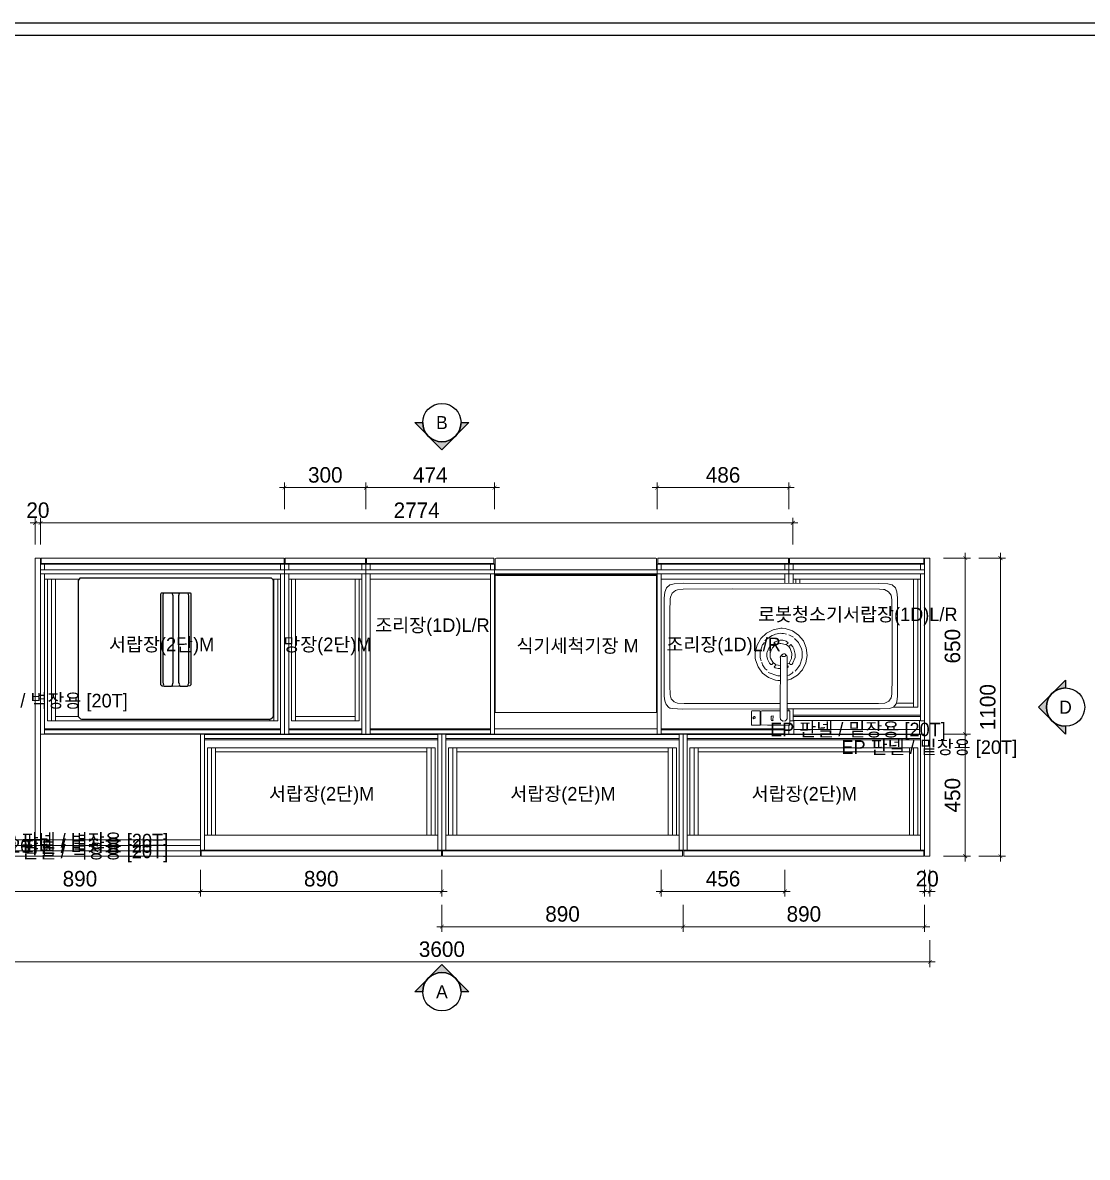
# Model space of a CAD drawing. Header units: millimetres. Extents: x 0 to 28440, y -12508 to -2066.
# Drawn here: x 1982 to 5909, y -8160 to -3973 of the extents above; entities that cross this region are included whole.
import ezdxf

# ---------------------------------------------------------------- set-up
doc = ezdxf.new("R2010")
doc.units = ezdxf.units.MM
for name, color, linetype in [('CAD_  Default', 7, 'Continuous'), ('SH-尺寸标注', 32, 'Continuous'), ('SH-符号标注', 1, 'Continuous'), ('图框', 4, 'Continuous')]:
    doc.layers.add(name, color=color, linetype=linetype)
for name, color, linetype, lineweight in [('DS-定制五金', 2, 'Continuous', 13), ('DS-定制台面', 4, 'Continuous', 13), ('DS-定制柜体', 4, 'Continuous', 13), ('SH-文字标注', 2, 'Continuous', 13)]:
    doc.layers.add(name, color=color, linetype=linetype, lineweight=lineweight)
doc.styles.get("Standard").update_dxf_attribs({"font": 'GothicA1-Regular.ttf'})
doc.styles.add('T_7_Arial', font='', dxfattribs={"height": 62.5})
doc.styles.get('T_7_Arial').set_extended_font_data('Gothic A1')
doc.dimstyles.new('D_8_1.4', dxfattribs={"dimtxt": 57.14286, "dimasz": 14.285715, "dimexe": 19.04762, "dimexo": 0, "dimgap": 0, "dimtad": 1, "dimdec": 0, "dimzin": 1, "dimdsep": 46, "dimtxsty": 'Standard', "dimblk": 'ARCHTICK', "dimcen": 0.09, "dimdle": 19.04762, "dimclrd": 32, "dimclre": 32, "dimclrt": 2, "dimadec": 0, "dimazin": 0, "dimtfac": 1, "dimtdec": 4, "dimtix": 1, "dimtmove": 2, "dimatfit": 3, "dimfxl": 80.000002, "dimfxlon": 1, "dimtolj": 1, "dimtzin": 0, "dimlwd": 9, "dimlwe": 9, "dimarcsym": 0})

# ---------------------------------------------------------------- blocks, each defined once
blk = doc.blocks.new('_Frame5385020')
at = {"layer": 'CAD_  Default', "color": 255, "linetype": 'Continuous', "flags": 128}
for points in [[(35.413, 0.17), (35.413, -22.83), (0.802, -22.83), (0.802, 0.17), (35.413, 0.17)], [(0.927, -22.705), (0.927, 0.045), (31.913, 0.045), (31.913, -22.705), (0.927, -22.705)]]:
    blk.add_lwpolyline(points, dxfattribs=at)
blk = doc.blocks.new('LEGEND_ebdaa17611b9120a1815045c93434dfa_5a9c735eab814eb8a2811d220e2b5bdf')
at = {"layer": 'DS-定制五金', "color": 134, "linetype": 'Continuous'}
for p, q in [((616, 585), (21, 585)), ((21, 585), (21, 84)), ((618, 583), (616, 585)), ((618, 87), (618, 583)), ((21, 84), (24, 83)), ((21, 84), (21, 79)), ((613, 83), (616, 84)), ((616, 84), (618, 87)), ((616, 79), (616, 84)), ((21, 79), (21, 76.6)), ((616, 79), (21, 79)), ((21, 61.7), (21, 21)), ((24, 83), (613, 83)), ((618, 77), (616, 79)), ((618, 76.6), (618, 77)), ((618, 23), (618, 61.7)), ((21, 21), (24, 19)), ((24, 19), (613, 19)), ((613, 19), (614.9, 20.2)), ((614.9, 20.2), (617, 22)), ((617, 22), (618, 23))]:
    blk.add_line(p, q, dxfattribs=at)
blk = doc.blocks.new('LEGEND_6c9822af5a3d793b28d5bdfb4eae12db_8c1c58c1b138482eba8a2887f01b2dcc')
at = {"layer": 'DS-定制五金', "color": 134, "linetype": 'Continuous'}
for p, q in [((24.4, 459.7), (23.2, 454.1)), ((25.9, 463.5), (24.4, 459.7)), ((36, 475.2), (25.9, 463.5)), ((50.6, 480.4), (36, 475.2)), ((84.3, 481.5), (50.6, 480.4)), ((67.4, 460.2), (53.2, 453.4)), ((91, 461.3), (67.4, 460.2)), ((427.1, 481.8), (84.3, 481.5)), ((427.1, 461.5), (91, 461.3)), ((806.9, 461.9), (453.3, 461.6)), ((813.6, 482.1), (454.4, 481.8)), ((831.6, 460.2), (806.9, 461.9)), ((848.4, 480.4), (813.6, 482.1)), ((843.6, 455.8), (831.6, 460.2)), ((857.5, 479.1), (848.4, 480.4)), ((859.4, 478.3), (857.5, 479.1)), ((863, 476.5), (859.4, 478.3)), ((873.4, 465.4), (863, 476.5)), ((878.3, 451.7), (873.4, 465.4)), ((23.2, 454.1), (21.4, 436)), ((21.4, 436), (21.4, 73)), ((42.1, 427), (40.5, 367.5)), ((44.1, 440.5), (42.1, 427)), ((53.2, 453.4), (44.1, 440.5)), ((854.3, 444.4), (843.6, 455.8)), ((858, 429.3), (854.3, 444.4)), ((859.1, 395.6), (858, 429.3)), ((879.9, 434.9), (878.3, 451.7)), ((879.9, 74.2), (879.9, 434.9)), ((461.9, 377.6), (452.2, 377.4)), ((470.1, 376.1), (461.9, 377.6)), ((496, 366.3), (470.1, 376.1)), ((859.7, 124.7), (859.1, 395.6)), ((40.5, 367.5), (41, 160.7)), ((370.8, 337.2), (358.4, 312.3)), ((389.7, 357.6), (370.8, 337.2)), ((413.7, 371.7), (389.7, 357.6)), ((404.6, 345), (409, 349.5)), ((409, 349.5), (420.4, 356.9)), ((427.1, 375.3), (413.7, 371.7)), ((420.4, 356.9), (427.1, 358.1)), ((452.2, 359.6), (461.9, 359.6)), ((461.9, 359.6), (496.7, 347.2)), ((517.9, 349.5), (496, 366.3)), ((534.2, 327.1), (517.9, 349.5)), ((358.4, 312.3), (353.5, 284.9)), ((411.1, 296.6), (409.5, 277.5)), ((420.3, 313.5), (411.1, 296.6)), ((427.1, 317.3), (420.3, 313.5)), ((423.7, 328.1), (427.1, 330.2)), ((423.7, 324.8), (423.7, 328.1)), ((427.1, 322.4), (423.7, 324.8)), ((452.2, 333), (460.5, 333)), ((468.6, 319.1), (452.2, 321.7)), ((460.5, 333), (472, 330.4)), ((473, 323.9), (468.6, 319.1)), ((472, 330.4), (475.3, 327)), ((475.3, 327), (473, 323.9)), ((543.4, 301.1), (534.2, 327.1)), ((545, 294.4), (543.4, 301.1)), ((545, 274.5), (545, 294.4)), ((353.5, 284.9), (356.7, 257.3)), ((356.7, 257.3), (367.5, 231.6)), ((409.5, 277.5), (415.8, 259.3)), ((415.8, 259.3), (421.4, 251.7)), ((421.4, 251.7), (430.4, 245)), ((538.1, 247), (545, 274.5)), ((367.5, 231.6), (385.1, 210.1)), ((385.1, 210.1), (408.1, 194.5)), ((503.5, 203), (523.9, 222.5)), ((523.9, 222.5), (538.1, 247)), ((408.1, 194.5), (434.6, 186)), ((434.6, 186), (446.2, 184.7)), ((446.2, 184.7), (450.6, 184.3)), ((450.6, 184.3), (478.4, 189.9)), ((478.4, 189.9), (503.5, 203)), ((41, 160.7), (42.1, 79.8)), ((858, 76.4), (859.7, 124.7)), ((21.4, 73), (23, 50.6)), ((23, 50.6), (28.7, 35.4)), ((42.1, 79.8), (44.5, 63.4)), ((44.5, 63.4), (54.2, 50)), ((54.2, 50), (69, 42.6)), ((69, 42.6), (72, 42.1)), ((72, 42.1), (87.6, 41.1)), ((810.2, 41), (831.5, 42.9)), ((831.5, 42.9), (838.2, 45.2)), ((838.2, 45.2), (851, 55.5)), ((851, 55.5), (857.5, 70.6)), ((857.5, 70.6), (858, 76.4)), ((872, 36.4), (878.2, 51.7)), ((878.2, 51.7), (879.9, 74.2)), ((28.7, 35.4), (40.8, 24.6)), ((40.8, 24.6), (56.2, 20.8)), ((56.2, 20.8), (89.9, 19.7)), ((87.6, 41.1), (627.1, 39.3)), ((89.9, 19.7), (808, 19.1)), ((627.1, 39.3), (810.2, 41)), ((808, 19.1), (842.8, 20.8)), ((842.8, 20.8), (859.3, 25.1)), ((859.3, 25.1), (872, 36.4))]:
    blk.add_line(p, q, dxfattribs=at)
at = {"layer": 'DS-定制五金', "color": 134, "linetype": 'Continuous', "flags": 128}
for points in [[(401.2, 223.6), (398.9, 223.6), (385.4, 237.1), (374.6, 260.8), (373.8, 264), (372, 271.9), (372, 293.3), (381.2, 320.2), (382.1, 321.4), (384.3, 325.9), (391.3, 334.8), (397.8, 342.7)], [(415.8, 318), (410.2, 318), (406.8, 313.5), (405.9, 312.3), (398.2, 291.8), (397.3, 279.8), (402.3, 260), (406.5, 252.7), (413.5, 245), (417, 248.7), (416.9, 249.5), (421.4, 251.7)], [(454, 240.5), (467.5, 245), (476.5, 250.6), (476.7, 251.6), (481, 256.2), (487.9, 268.5), (489.2, 273), (490, 274.2), (490, 292.2), (488.5, 295.4), (480.2, 310), (476.5, 313.5), (474.3, 314.9), (468.6, 319.1)], [(476.5, 250.6), (485.5, 245), (493.6, 255), (501.2, 272.7), (501.6, 275.2), (502.3, 276.4), (502.3, 288.8), (499.7, 297.7), (499.3, 299), (492.2, 313.5), (487.7, 318), (483.2, 318), (479.8, 314.6), (476.5, 313.5)], [(510.2, 237.1), (516.9, 243.9), (517.6, 245.1), (521.6, 257.2), (526.3, 270.4), (526.4, 271.9), (527, 273.1), (527, 292.2), (522.5, 304.5)], [(421.4, 209), (403.4, 218)], [(430.4, 245), (430.2, 244), (428, 241.9), (426, 241.3), (423.7, 238.2), (430.5, 232.8), (443.8, 228.8), (452.9, 228.1), (458.4, 229.7), (461.7, 230.7), (472, 234.9), (473.1, 236), (476.5, 239.4), (475.3, 240.5), (472.1, 240.9), (467.5, 245)], [(430.4, 245), (433.9, 244.1), (450.9, 240.3), (454, 240.5)], [(475.5, 208.7), (482, 211.5), (492.2, 216.9), (497.9, 222.2), (500, 222.8), (509.1, 230.4)]]:
    blk.add_lwpolyline(points, dxfattribs=at)
at = {"layer": 'DS-定制五金', "color": 134, "linetype": 'Continuous'}
for centre, major_axis, start_param, end_param in [((476.3, 302.2), (0, 44.7), 4.890532, 5.692395), ((424.2, 322), (0, 9.34), 2.009038, 2.703351), ((449.9, 266.3), (0, 63), 2.807286, 3.558577)]:
    blk.add_ellipse(centre, major_axis=major_axis, ratio=1, start_param=start_param, end_param=end_param, dxfattribs=at)
blk = doc.blocks.new('LEGEND_c778b9c9adc7fc9e9a72b9987eb6e6e1_184115ba269349d1a221770d764c56d3')
at = {"color": 134, "linetype": 'Continuous', "flags": 128}
for points in [[(821.1, 32.5), (821.1, 527.1), (819.5, 531.1), (812.7, 537.6), (27.3, 537.6), (21, 529.2), (21, 30.4), (22.4, 27.4), (29.5, 20.4), (34.7, 19.4), (805.4, 18.9)], [(483, 145.9), (483, 480.9), (480.9, 483), (360.1, 483), (358.8, 480), (358.1, 478.8), (358.1, 147), (363.9, 141.2), (370.6, 141.8), (372.8, 140.7), (403.2, 140.7), (405.3, 141.8), (409.5, 154.3)], [(368.6, 152.2), (368.6, 473.6), (370.6, 483)], [(409.5, 154.3), (409.5, 472.5), (406.4, 483)], [(435.7, 141.8), (436.8, 144.9), (435.2, 147.2), (432.6, 153.3), (432.6, 473.6), (435.7, 483)], [(473.6, 153.3), (473.6, 472.5), (471.4, 483)], [(405.3, 141.8), (408.4, 140.7), (434.7, 141.5), (435.7, 141.8), (437.9, 140.7), (468.3, 140.7), (470.4, 141.8), (479.1, 142.2), (483, 145.9)]]:
    blk.add_lwpolyline(points, dxfattribs=at)
at = {"color": 134, "linetype": 'Continuous'}
for centre, radius, start, end in [((359.2, 144.9), 11.9, 344.4633, 38.1566), ((494.4, 141.4), 24, 150.2996, 179.1902), ((803.9, 36.5), 17.7, 274.7634, 347.0654)]:
    blk.add_arc(centre, radius, start, end, dxfattribs=at)
blk = doc.blocks.new('LEGEND_7af474ef52f63f3fc79493536d4ea7c0_ba8f9c61b30a4b8e84afed2d0cb6fc5e')
at = {"layer": 'DS-定制五金', "color": 134, "linetype": 'Continuous', "flags": 128}
for points in [[(31, 230), (29.1, 229.7), (28, 229), (21, 229), (21, 282), (103, 283), (127, 281), (129, 281), (130, 282), (161, 282), (162, 281), (162, 232), (160, 230), (159, 229), (131, 229), (129, 231), (129.2, 231.9), (130, 233), (130, 280), (129, 281)], [(56, 35), (57, 229), (56.5, 253), (55, 261), (47.4, 267.4), (37.6, 266.4), (31.5, 259), (31, 230), (31.5, 29)], [(57, 229), (102, 229.5), (124, 229), (127, 231), (127, 281)], [(84, 265), (83, 266)], [(90, 250), (90, 263), (88, 265), (84, 265), (83, 248), (89, 248.7), (90, 250)], [(152, 250), (156.5, 255), (152.7, 259.1), (147.9, 256.2), (148, 253), (151, 250), (152, 250)], [(127, 231), (129, 231)], [(39, 29), (48, 29), (52, 24), (56.3, 31.8), (56, 35)], [(45, 19), (46.9, 20.2), (52, 24)]]:
    blk.add_lwpolyline(points, dxfattribs=at)
at = {"layer": 'DS-定制五金', "color": 134, "linetype": 'Continuous'}
for centre, radius, start, end in [((37.7, 29.6), 6.23, 185.6452, 244.3506), ((45.1, 20), 10.8, 124.1737, 158.5067), ((42.9, 27.4), 8.63, 203.0407, 283.8292)]:
    blk.add_arc(centre, radius, start, end, dxfattribs=at)
blk = doc.blocks.new('_ArchTick')
at = {"color": 0, "linetype": 'ByBlock', "const_width": 0.15}
blk.add_lwpolyline([(-0.5, -0.5), (0.5, 0.5)], dxfattribs=at)
blk = doc.blocks.new('*D231')
at = {"layer": 'Defpoints', "color": 0}
for p in [(5508.3, -5949), (5588.3, -5949), (5508.3, -7049)]:
    blk.add_point(p, dxfattribs=at)
at = {"layer": 'SH-尺寸标注', "color": 32, "linetype": 'Continuous', "lineweight": 9}
for p, q in [((5588.3, -7068), (5588.3, -5929.9)), ((5508.3, -5949), (5607.4, -5949)), ((5508.3, -7049), (5607.4, -7049))]:
    blk.add_line(p, q, dxfattribs=at)
at = {"layer": 'SH-尺寸标注', "color": 32, "lineweight": 9, "xscale": 14.28571493455343, "yscale": 14.28571493455343, "zscale": 14.28571493455343}
for p, rotation in [((5588.3, -5949), 90), ((5588.3, -7049), 270)]:
    blk.add_blockref('_ArchTick', p, dxfattribs=dict(at, rotation=rotation))
at = {"layer": 'SH-尺寸标注', "color": 2, "insert": (5541.7, -6499), "char_height": 57.14, "attachment_point": 5, "rotation": 90}
blk.add_mtext('\\A1;1100', dxfattribs=at)
blk = doc.blocks.new('*D230')
at = {"layer": 'Defpoints', "color": 0}
for p in [(1728.3, -7359), (5328.3, -7359), (1728.3, -7439)]:
    blk.add_point(p, dxfattribs=at)
at = {"layer": 'SH-尺寸标注', "color": 32, "linetype": 'Continuous', "lineweight": 9}
for p, q in [((1728.3, -7359), (1728.3, -7458)), ((5328.3, -7359), (5328.3, -7458)), ((5347.4, -7439), (1709.3, -7439))]:
    blk.add_line(p, q, dxfattribs=at)
at = {"layer": 'SH-尺寸标注', "color": 32, "lineweight": 9, "xscale": 14.28571493455343, "yscale": 14.28571493455343, "zscale": 14.28571493455343, "rotation": 180}
blk.add_blockref('_ArchTick', (1728.3, -7439), dxfattribs=at)
at = {"layer": 'SH-尺寸标注', "color": 32, "lineweight": 9, "xscale": 14.28571493455343, "yscale": 14.28571493455343, "zscale": 14.28571493455343}
blk.add_blockref('_ArchTick', (5328.3, -7439), dxfattribs=at)
at = {"layer": 'SH-尺寸标注', "color": 2, "insert": (3528.3, -7392.4), "char_height": 57.14, "attachment_point": 5}
blk.add_mtext('\\A1;3600', dxfattribs=at)
blk = doc.blocks.new('*D229')
at = {"layer": 'Defpoints', "color": 0}
for p in [(3528.3, -7229), (4418.3, -7229), (4418.3, -7309)]:
    blk.add_point(p, dxfattribs=at)
at = {"layer": 'SH-尺寸标注', "color": 32, "linetype": 'Continuous', "lineweight": 9}
for p, q in [((3528.3, -7229), (3528.3, -7328)), ((4418.3, -7229), (4418.3, -7328)), ((3509.3, -7309), (4437.4, -7309))]:
    blk.add_line(p, q, dxfattribs=at)
at = {"layer": 'SH-尺寸标注', "color": 32, "lineweight": 9, "xscale": 14.28571493455343, "yscale": 14.28571493455343, "zscale": 14.28571493455343, "rotation": 180}
blk.add_blockref('_ArchTick', (3528.3, -7309), dxfattribs=at)
at = {"layer": 'SH-尺寸标注', "color": 32, "lineweight": 9, "xscale": 14.28571493455343, "yscale": 14.28571493455343, "zscale": 14.28571493455343}
blk.add_blockref('_ArchTick', (4418.3, -7309), dxfattribs=at)
at = {"layer": 'SH-尺寸标注', "color": 2, "insert": (3973.3, -7262.4), "char_height": 57.14, "attachment_point": 5}
blk.add_mtext('\\A1;890', dxfattribs=at)
blk = doc.blocks.new('*D227')
at = {"layer": 'Defpoints', "color": 0}
for p in [(3248.3, -5689), (3248.3, -5769), (3722.3, -5769)]:
    blk.add_point(p, dxfattribs=at)
at = {"layer": 'SH-尺寸标注', "color": 32, "linetype": 'Continuous', "lineweight": 9}
for p, q in [((3741.4, -5689), (3229.3, -5689)), ((3248.3, -5769), (3248.3, -5669.9)), ((3722.3, -5769), (3722.3, -5669.9))]:
    blk.add_line(p, q, dxfattribs=at)
at = {"layer": 'SH-尺寸标注', "color": 32, "lineweight": 9, "xscale": 14.28571493455343, "yscale": 14.28571493455343, "zscale": 14.28571493455343, "rotation": 180}
blk.add_blockref('_ArchTick', (3248.3, -5689), dxfattribs=at)
at = {"layer": 'SH-尺寸标注', "color": 32, "lineweight": 9, "xscale": 14.28571493455343, "yscale": 14.28571493455343, "zscale": 14.28571493455343}
blk.add_blockref('_ArchTick', (3722.3, -5689), dxfattribs=at)
at = {"layer": 'SH-尺寸标注', "color": 2, "insert": (3485.3, -5642.4), "char_height": 57.14, "attachment_point": 5}
blk.add_mtext('\\A1;474', dxfattribs=at)
blk = doc.blocks.new('*D226')
at = {"layer": 'Defpoints', "color": 0}
for p in [(2948.3, -5689), (2948.3, -5769), (3248.3, -5769)]:
    blk.add_point(p, dxfattribs=at)
at = {"layer": 'SH-尺寸标注', "color": 32, "linetype": 'Continuous', "lineweight": 9}
for p, q in [((3267.4, -5689), (2929.3, -5689)), ((2948.3, -5769), (2948.3, -5669.9)), ((3248.3, -5769), (3248.3, -5669.9))]:
    blk.add_line(p, q, dxfattribs=at)
at = {"layer": 'SH-尺寸标注', "color": 32, "lineweight": 9, "xscale": 14.28571493455343, "yscale": 14.28571493455343, "zscale": 14.28571493455343, "rotation": 180}
blk.add_blockref('_ArchTick', (2948.3, -5689), dxfattribs=at)
at = {"layer": 'SH-尺寸标注', "color": 32, "lineweight": 9, "xscale": 14.28571493455343, "yscale": 14.28571493455343, "zscale": 14.28571493455343}
blk.add_blockref('_ArchTick', (3248.3, -5689), dxfattribs=at)
at = {"layer": 'SH-尺寸标注', "color": 2, "insert": (3098.3, -5642.4), "char_height": 57.14, "attachment_point": 5}
blk.add_mtext('\\A1;300', dxfattribs=at)
blk = doc.blocks.new('*D224')
at = {"layer": 'Defpoints', "color": 0}
for p in [(4418.3, -7229), (5308.3, -7229), (5308.3, -7309)]:
    blk.add_point(p, dxfattribs=at)
at = {"layer": 'SH-尺寸标注', "color": 32, "linetype": 'Continuous', "lineweight": 9}
for p, q in [((4418.3, -7229), (4418.3, -7328)), ((5308.3, -7229), (5308.3, -7328)), ((4399.3, -7309), (5327.4, -7309))]:
    blk.add_line(p, q, dxfattribs=at)
at = {"layer": 'SH-尺寸标注', "color": 32, "lineweight": 9, "xscale": 14.28571493455343, "yscale": 14.28571493455343, "zscale": 14.28571493455343, "rotation": 180}
blk.add_blockref('_ArchTick', (4418.3, -7309), dxfattribs=at)
at = {"layer": 'SH-尺寸标注', "color": 32, "lineweight": 9, "xscale": 14.28571493455343, "yscale": 14.28571493455343, "zscale": 14.28571493455343}
blk.add_blockref('_ArchTick', (5308.3, -7309), dxfattribs=at)
at = {"layer": 'SH-尺寸标注', "color": 2, "insert": (4863.3, -7262.4), "char_height": 57.14, "attachment_point": 5}
blk.add_mtext('\\A1;890', dxfattribs=at)
blk = doc.blocks.new('*D223')
at = {"layer": 'Defpoints', "color": 0}
for p in [(5378.3, -6599), (5458.3, -6599), (5378.3, -7049)]:
    blk.add_point(p, dxfattribs=at)
at = {"layer": 'SH-尺寸标注', "color": 32, "linetype": 'Continuous', "lineweight": 9}
for p, q in [((5378.3, -6599), (5477.4, -6599)), ((5458.3, -7068), (5458.3, -6579.9)), ((5378.3, -7049), (5477.4, -7049))]:
    blk.add_line(p, q, dxfattribs=at)
at = {"layer": 'SH-尺寸标注', "color": 32, "lineweight": 9, "xscale": 14.28571493455343, "yscale": 14.28571493455343, "zscale": 14.28571493455343}
for p, rotation in [((5458.3, -6599), 90), ((5458.3, -7049), 270)]:
    blk.add_blockref('_ArchTick', p, dxfattribs=dict(at, rotation=rotation))
at = {"layer": 'SH-尺寸标注', "color": 2, "insert": (5411.7, -6824), "char_height": 57.14, "attachment_point": 5, "rotation": 90}
blk.add_mtext('\\A1;450', dxfattribs=at)
blk = doc.blocks.new('*D222')
at = {"layer": 'Defpoints', "color": 0}
for p in [(5378.3, -5949), (5458.3, -5949), (5378.3, -6599)]:
    blk.add_point(p, dxfattribs=at)
at = {"layer": 'SH-尺寸标注', "color": 32, "linetype": 'Continuous', "lineweight": 9}
for p, q in [((5458.3, -6618), (5458.3, -5929.9)), ((5378.3, -5949), (5477.4, -5949)), ((5378.3, -6599), (5477.4, -6599))]:
    blk.add_line(p, q, dxfattribs=at)
at = {"layer": 'SH-尺寸标注', "color": 32, "lineweight": 9, "xscale": 14.28571493455343, "yscale": 14.28571493455343, "zscale": 14.28571493455343}
for p, rotation in [((5458.3, -5949), 90), ((5458.3, -6599), 270)]:
    blk.add_blockref('_ArchTick', p, dxfattribs=dict(at, rotation=rotation))
at = {"layer": 'SH-尺寸标注', "color": 2, "insert": (5411.7, -6274), "char_height": 57.14, "attachment_point": 5, "rotation": 90}
blk.add_mtext('\\A1;650', dxfattribs=at)
blk = doc.blocks.new('*D221')
at = {"layer": 'Defpoints', "color": 0}
for p in [(4322.3, -5689), (4322.3, -5769), (4808.3, -5769)]:
    blk.add_point(p, dxfattribs=at)
at = {"layer": 'SH-尺寸标注', "color": 32, "linetype": 'Continuous', "lineweight": 9}
for p, q in [((4827.4, -5689), (4303.3, -5689)), ((4322.3, -5769), (4322.3, -5669.9)), ((4808.3, -5769), (4808.3, -5669.9))]:
    blk.add_line(p, q, dxfattribs=at)
at = {"layer": 'SH-尺寸标注', "color": 32, "lineweight": 9, "xscale": 14.28571493455343, "yscale": 14.28571493455343, "zscale": 14.28571493455343, "rotation": 180}
blk.add_blockref('_ArchTick', (4322.3, -5689), dxfattribs=at)
at = {"layer": 'SH-尺寸标注', "color": 32, "lineweight": 9, "xscale": 14.28571493455343, "yscale": 14.28571493455343, "zscale": 14.28571493455343}
blk.add_blockref('_ArchTick', (4808.3, -5689), dxfattribs=at)
at = {"layer": 'SH-尺寸标注', "color": 2, "insert": (4565.3, -5642.4), "char_height": 57.14, "attachment_point": 5}
blk.add_mtext('\\A1;486', dxfattribs=at)
blk = doc.blocks.new('*D220')
at = {"layer": 'Defpoints', "color": 0}
for p in [(4337.3, -7099), (4793.3, -7099), (4337.3, -7179)]:
    blk.add_point(p, dxfattribs=at)
at = {"layer": 'SH-尺寸标注', "color": 32, "linetype": 'Continuous', "lineweight": 9}
for p, q in [((4337.3, -7099), (4337.3, -7198)), ((4793.3, -7099), (4793.3, -7198)), ((4812.4, -7179), (4318.3, -7179))]:
    blk.add_line(p, q, dxfattribs=at)
at = {"layer": 'SH-尺寸标注', "color": 32, "lineweight": 9, "xscale": 14.28571493455343, "yscale": 14.28571493455343, "zscale": 14.28571493455343, "rotation": 180}
blk.add_blockref('_ArchTick', (4337.3, -7179), dxfattribs=at)
at = {"layer": 'SH-尺寸标注', "color": 32, "lineweight": 9, "xscale": 14.28571493455343, "yscale": 14.28571493455343, "zscale": 14.28571493455343}
blk.add_blockref('_ArchTick', (4793.3, -7179), dxfattribs=at)
at = {"layer": 'SH-尺寸标注', "color": 2, "insert": (4565.3, -7132.4), "char_height": 57.14, "attachment_point": 5}
blk.add_mtext('\\A1;456', dxfattribs=at)
blk = doc.blocks.new('*D219')
at = {"layer": 'Defpoints', "color": 0}
for p in [(5308.3, -7099), (5328.3, -7099), (5328.3, -7179)]:
    blk.add_point(p, dxfattribs=at)
at = {"layer": 'SH-尺寸标注', "color": 32, "linetype": 'Continuous', "lineweight": 9}
for p, q in [((5308.3, -7099), (5308.3, -7198)), ((5328.3, -7099), (5328.3, -7198)), ((5289.3, -7179), (5347.4, -7179))]:
    blk.add_line(p, q, dxfattribs=at)
at = {"layer": 'SH-尺寸标注', "color": 32, "lineweight": 9, "xscale": 14.28571493455343, "yscale": 14.28571493455343, "zscale": 14.28571493455343, "rotation": 180}
blk.add_blockref('_ArchTick', (5308.3, -7179), dxfattribs=at)
at = {"layer": 'SH-尺寸标注', "color": 32, "lineweight": 9, "xscale": 14.28571493455343, "yscale": 14.28571493455343, "zscale": 14.28571493455343}
blk.add_blockref('_ArchTick', (5328.3, -7179), dxfattribs=at)
at = {"layer": 'SH-尺寸标注', "color": 2, "insert": (5318.3, -7132.4), "char_height": 57.14, "attachment_point": 5}
blk.add_mtext('\\A1;20', dxfattribs=at)
blk = doc.blocks.new('*D218')
at = {"layer": 'Defpoints', "color": 0}
for p in [(1748.3, -7099), (2638.3, -7099), (2638.3, -7179)]:
    blk.add_point(p, dxfattribs=at)
at = {"layer": 'SH-尺寸标注', "color": 32, "linetype": 'Continuous', "lineweight": 9}
for p, q in [((1748.3, -7099), (1748.3, -7198)), ((2638.3, -7099), (2638.3, -7198)), ((1729.3, -7179), (2657.4, -7179))]:
    blk.add_line(p, q, dxfattribs=at)
at = {"layer": 'SH-尺寸标注', "color": 32, "lineweight": 9, "xscale": 14.28571493455343, "yscale": 14.28571493455343, "zscale": 14.28571493455343, "rotation": 180}
blk.add_blockref('_ArchTick', (1748.3, -7179), dxfattribs=at)
at = {"layer": 'SH-尺寸标注', "color": 32, "lineweight": 9, "xscale": 14.28571493455343, "yscale": 14.28571493455343, "zscale": 14.28571493455343}
blk.add_blockref('_ArchTick', (2638.3, -7179), dxfattribs=at)
at = {"layer": 'SH-尺寸标注', "color": 2, "insert": (2193.3, -7132.4), "char_height": 57.14, "attachment_point": 5}
blk.add_mtext('\\A1;890', dxfattribs=at)
blk = doc.blocks.new('*D214')
at = {"layer": 'Defpoints', "color": 0}
for p in [(2028.3, -5819), (2028.3, -5899), (2048.3, -5899)]:
    blk.add_point(p, dxfattribs=at)
at = {"layer": 'SH-尺寸标注', "color": 32, "linetype": 'Continuous', "lineweight": 9}
for p, q in [((2067.4, -5819), (2009.3, -5819)), ((2028.3, -5899), (2028.3, -5799.9)), ((2048.3, -5899), (2048.3, -5799.9))]:
    blk.add_line(p, q, dxfattribs=at)
at = {"layer": 'SH-尺寸标注', "color": 32, "lineweight": 9, "xscale": 14.28571493455343, "yscale": 14.28571493455343, "zscale": 14.28571493455343, "rotation": 180}
blk.add_blockref('_ArchTick', (2028.3, -5819), dxfattribs=at)
at = {"layer": 'SH-尺寸标注', "color": 32, "lineweight": 9, "xscale": 14.28571493455343, "yscale": 14.28571493455343, "zscale": 14.28571493455343}
blk.add_blockref('_ArchTick', (2048.3, -5819), dxfattribs=at)
at = {"layer": 'SH-尺寸标注', "color": 2, "insert": (2038.3, -5772.4), "char_height": 57.14, "attachment_point": 5}
blk.add_mtext('\\A1;20', dxfattribs=at)
blk = doc.blocks.new('*D212')
at = {"layer": 'Defpoints', "color": 0}
for p in [(2638.3, -7099), (3528.3, -7099), (3528.3, -7179)]:
    blk.add_point(p, dxfattribs=at)
at = {"layer": 'SH-尺寸标注', "color": 32, "linetype": 'Continuous', "lineweight": 9}
for p, q in [((2638.3, -7099), (2638.3, -7198)), ((3528.3, -7099), (3528.3, -7198)), ((2619.3, -7179), (3547.4, -7179))]:
    blk.add_line(p, q, dxfattribs=at)
at = {"layer": 'SH-尺寸标注', "color": 32, "lineweight": 9, "xscale": 14.28571493455343, "yscale": 14.28571493455343, "zscale": 14.28571493455343, "rotation": 180}
blk.add_blockref('_ArchTick', (2638.3, -7179), dxfattribs=at)
at = {"layer": 'SH-尺寸标注', "color": 32, "lineweight": 9, "xscale": 14.28571493455343, "yscale": 14.28571493455343, "zscale": 14.28571493455343}
blk.add_blockref('_ArchTick', (3528.3, -7179), dxfattribs=at)
at = {"layer": 'SH-尺寸标注', "color": 2, "insert": (3083.3, -7132.4), "char_height": 57.14, "attachment_point": 5}
blk.add_mtext('\\A1;890', dxfattribs=at)
blk = doc.blocks.new('*D211')
at = {"layer": 'Defpoints', "color": 0}
for p in [(2048.3, -5819), (2048.3, -5899), (4822.3, -5899)]:
    blk.add_point(p, dxfattribs=at)
at = {"layer": 'SH-尺寸标注', "color": 32, "linetype": 'Continuous', "lineweight": 9}
for p, q in [((4841.4, -5819), (2029.3, -5819)), ((2048.3, -5899), (2048.3, -5799.9)), ((4822.3, -5899), (4822.3, -5799.9))]:
    blk.add_line(p, q, dxfattribs=at)
at = {"layer": 'SH-尺寸标注', "color": 32, "lineweight": 9, "xscale": 14.28571493455343, "yscale": 14.28571493455343, "zscale": 14.28571493455343, "rotation": 180}
blk.add_blockref('_ArchTick', (2048.3, -5819), dxfattribs=at)
at = {"layer": 'SH-尺寸标注', "color": 32, "lineweight": 9, "xscale": 14.28571493455343, "yscale": 14.28571493455343, "zscale": 14.28571493455343}
blk.add_blockref('_ArchTick', (4822.3, -5819), dxfattribs=at)
at = {"layer": 'SH-尺寸标注', "color": 2, "insert": (3435.3, -5772.4), "char_height": 57.14, "attachment_point": 5}
blk.add_mtext('\\A1;2774', dxfattribs=at)

msp = doc.modelspace()

# ---------------------------------------------------------------- hatches: boundary and pattern name
at = {"layer": 'SH-符号标注'}
h = msp.add_hatch(color=2, dxfattribs=at)
edge = h.paths.add_edge_path(flags=0)
edge.add_line((3628.3, -5449), (3528.3, -5549))
edge.add_line((3528.3, -5549), (3428.3, -5449))
edge.add_line((3428.3, -5449), (3457.6, -5449))
edge.add_arc((3528.3, -5449), 70.7, 180, 360)
edge.add_line((3599, -5449), (3628.3, -5449))
h = msp.add_hatch(color=2, dxfattribs=at)
edge = h.paths.add_edge_path(flags=0)
edge.add_line((5828.3, -6599), (5728.3, -6499))
edge.add_line((5728.3, -6499), (5828.3, -6399))
edge.add_line((5828.3, -6399), (5828.3, -6428.3))
edge.add_arc((5828.3, -6499), 70.7, 90, 270)
edge.add_line((5828.3, -6569.7), (5828.3, -6599))
h = msp.add_hatch(color=2, dxfattribs=at)
edge = h.paths.add_edge_path(flags=0)
edge.add_line((3428.3, -7549), (3528.3, -7449))
edge.add_line((3528.3, -7449), (3628.3, -7549))
edge.add_line((3628.3, -7549), (3599, -7549))
edge.add_arc((3528.3, -7549), 70.7, 0, 180)
edge.add_line((3457.6, -7549), (3428.3, -7549))

# ---------------------------------------------------------------- linework, layer by layer
at = {"layer": 'DS-定制台面', "color": 255, "linetype": 'Continuous'}
for p, q in [((2048.3, -6014), (2048.3, -6014)), ((2063.3, -6014), (2063.3, -6014)), ((2933.3, -6014), (2933.3, -6014)), ((2948.3, -6014), (2948.3, -6014)), ((2963.3, -6014), (2963.3, -6014)), ((3233.3, -6014), (3233.3, -6014)), ((3248.3, -6014), (3248.3, -6014)), ((3263.3, -6014), (3263.3, -6014)), ((3707.3, -6014), (3707.3, -6014)), ((3726.1, -6014), (3722.3, -6014)), ((4322.3, -6014), (4320.3, -6014)), ((4337.3, -6014), (4337.3, -6014)), ((4793.3, -6014), (4793.3, -6014)), ((4808.3, -6014), (4808.3, -6014)), ((2048.3, -6034), (2048.3, -6034)), ((2063.3, -6034), (2063.3, -6034)), ((2933.3, -6034), (2933.3, -6034)), ((2948.3, -6034), (2948.3, -6034)), ((2963.3, -6034), (2963.3, -6034)), ((3233.3, -6034), (3233.3, -6034)), ((3248.3, -6034), (3248.3, -6034)), ((3263.3, -6034), (3263.3, -6034)), ((3707.3, -6034), (3707.3, -6034)), ((3722.3, -6034), (3724.3, -6034)), ((4320.3, -6034), (4322.3, -6034)), ((4337.3, -6034), (4337.3, -6034)), ((4793.3, -6034), (4793.3, -6034)), ((4808.3, -6034), (4808.3, -6034)), ((2048.3, -6579), (2048.3, -6579)), ((2048.3, -6599), (4822.3, -6599)), ((2948.3, -6579), (2948.3, -6579)), ((3248.3, -6579), (3248.3, -6579)), ((4322.3, -6579), (3722.3, -6579)), ((4808.3, -6579), (4808.3, -6579))]:
    msp.add_line(p, q, dxfattribs=at)
at = {"layer": 'DS-定制柜体', "color": 255, "linetype": 'Continuous'}
for p, q in [((2048.3, -5949), (2028.3, -5949)), ((2028.3, -5949), (2028.3, -7009)), ((2048.3, -7009), (2048.3, -5949)), ((2063.3, -5971), (2048.3, -5971)), ((2946.3, -5949), (2050.3, -5949)), ((2050.3, -5949), (2050.3, -5969)), ((2050.3, -5969), (2946.3, -5969)), ((2933.3, -5971), (2063.3, -5971)), ((2063.3, -5971), (2063.3, -5992)), ((2073.3, -5969), (2073.3, -5971)), ((2088.3, -5971), (2088.3, -5969)), ((2908.3, -5969), (2908.3, -5971)), ((2923.3, -5971), (2923.3, -5969)), ((2948.3, -5971), (2933.3, -5971)), ((2933.3, -5992), (2933.3, -5971)), ((2946.3, -5969), (2946.3, -5949)), ((2963.3, -5971), (2948.3, -5971)), ((2948.3, -5971), (2948.3, -6007)), ((3246.3, -5949), (2950.3, -5949)), ((2950.3, -5949), (2950.3, -5969)), ((2950.3, -5969), (3246.3, -5969)), ((3233.3, -5971), (2963.3, -5971)), ((2963.3, -5971), (2963.3, -5992)), ((2973.3, -5969), (2973.3, -5971)), ((2988.3, -5971), (2988.3, -5969)), ((3208.3, -5969), (3208.3, -5971)), ((3223.3, -5971), (3223.3, -5969)), ((3248.3, -5971), (3233.3, -5971)), ((3233.3, -5992), (3233.3, -5971)), ((3246.3, -5969), (3246.3, -5949)), ((3263.3, -5971), (3248.3, -5971)), ((3248.3, -6007), (3248.3, -5971)), ((3720.3, -5949), (3250.3, -5949)), ((3250.3, -5949), (3250.3, -5969)), ((3250.3, -5969), (3720.3, -5969)), ((3707.3, -5971), (3263.3, -5971)), ((3263.3, -5971), (3263.3, -5992)), ((3722.3, -5971), (3707.3, -5971)), ((3707.3, -5971), (3707.3, -5992)), ((3720.3, -5969), (3720.3, -5949)), ((3722.3, -6007), (3722.3, -5971)), ((4337.3, -5971), (4322.3, -5971)), ((4322.3, -5971), (4322.3, -6007)), ((4806.3, -5949), (4324.3, -5949)), ((4324.3, -5949), (4324.3, -5969)), ((4324.3, -5969), (4806.3, -5969)), ((4793.3, -5971), (4337.3, -5971)), ((4337.3, -5971), (4337.3, -5992)), ((4808.3, -5971), (4793.3, -5971)), ((4793.3, -5992), (4793.3, -5971)), ((4806.3, -5969), (4806.3, -5949)), ((4823.3, -5971), (4808.3, -5971)), ((4808.3, -5971), (4808.3, -6007)), ((5306.3, -5949), (4810.3, -5949)), ((4810.3, -5949), (4810.3, -5969)), ((4810.3, -5969), (5306.3, -5969)), ((5293.3, -5971), (4823.3, -5971)), ((4823.3, -5971), (4823.3, -5992)), ((4833.3, -5969), (4833.3, -5971)), ((4848.3, -5971), (4848.3, -5969)), ((5268.3, -5969), (5268.3, -5971)), ((5283.3, -5971), (5283.3, -5969)), ((5308.3, -5971), (5293.3, -5971)), ((5293.3, -5971), (5293.3, -5992)), ((5306.3, -5969), (5306.3, -5949)), ((5328.3, -5949), (5308.3, -5949)), ((5308.3, -5949), (5308.3, -7049)), ((5328.3, -7049), (5328.3, -5949)), ((2948.3, -5992), (2048.3, -5992)), ((2048.3, -5992), (2048.3, -6007)), ((2048.3, -6007), (2948.3, -6007)), ((2063.3, -6599), (2063.3, -6007)), ((2063.3, -6027), (2189.8, -6027)), ((2073.3, -6027), (2073.3, -6549)), ((2088.3, -6027), (2088.3, -6549)), ((2103.3, -6549), (2103.3, -6027)), ((2904.3, -6027), (2933.3, -6027)), ((2908.3, -6549), (2908.3, -6027)), ((2923.3, -6549), (2923.3, -6027)), ((2933.3, -6007), (2933.3, -6599)), ((3248.3, -5992), (2948.3, -5992)), ((2948.3, -5992), (2948.3, -6007)), ((2948.3, -6007), (2948.3, -6599)), ((2948.3, -6007), (3248.3, -6007)), ((2963.3, -6599), (2963.3, -6007)), ((2963.3, -6027), (3233.3, -6027)), ((2973.3, -6027), (2973.3, -6549)), ((2988.3, -6549), (2988.3, -6027)), ((3208.3, -6027), (3208.3, -6549)), ((3223.3, -6549), (3223.3, -6027)), ((3233.3, -6007), (3233.3, -6599)), ((3722.3, -5992), (3248.3, -5992)), ((3248.3, -6007), (3248.3, -5992)), ((3248.3, -6007), (3722.3, -6007)), ((3248.3, -6599), (3248.3, -6007)), ((3263.3, -6599), (3263.3, -6007)), ((3263.3, -6027), (3707.3, -6027)), ((3722.3, -6007), (3707.3, -6007)), ((3707.3, -6007), (3707.3, -6599)), ((4322.3, -5992), (3722.3, -5992)), ((3722.3, -6007), (3722.3, -5992)), ((3722.3, -6007), (4322.3, -6007)), ((3722.3, -6599), (3722.3, -6007)), ((4808.3, -5992), (4322.3, -5992)), ((4322.3, -5992), (4322.3, -6007)), ((4322.3, -6007), (4322.3, -6599)), ((4322.3, -6007), (4808.3, -6007)), ((4337.3, -6599), (4337.3, -6007)), ((4337.3, -6027), (4793.3, -6027)), ((4793.3, -6007), (4793.3, -6042.3)), ((4808.3, -5989), (4808.3, -5989)), ((5308.3, -5992), (4808.3, -5992)), ((4808.3, -5992), (4808.3, -6007)), ((4808.3, -6007), (4808.3, -6042.3)), ((4808.3, -6007), (5308.3, -6007)), ((4823.3, -5989), (4823.3, -5989)), ((4823.3, -6042.3), (4823.3, -6007)), ((4823.3, -6027), (5293.3, -6027)), ((4833.3, -6027), (4833.3, -6042.3)), ((4848.3, -6042.3), (4848.3, -6027)), ((5268.3, -6027), (5268.3, -6499)), ((5283.3, -6499), (5283.3, -6027)), ((5293.3, -5989), (5293.3, -5989)), ((5308.3, -6007), (5293.3, -6007)), ((5293.3, -6007), (5293.3, -6549)), ((5308.3, -6007), (5308.3, -5992)), ((5308.3, -6549), (5308.3, -6007)), ((5268.3, -6484), (5205.1, -6484)), ((4808.3, -6505.6), (4808.3, -6512.6)), ((4823.3, -6549), (4823.3, -6505.6)), ((5293.3, -6529), (4823.3, -6529)), ((4823.3, -6529), (4823.3, -6533)), ((4826.3, -6529), (4826.3, -6529)), ((5193.7, -6499), (5268.3, -6499)), ((5268.3, -6499), (5283.3, -6499)), ((5290.3, -6529), (5290.3, -6529)), ((2073.3, -6549), (2088.3, -6549)), ((2088.3, -6534), (2088.3, -6534)), ((2088.3, -6549), (2908.3, -6549)), ((2088.3, -6549), (2103.3, -6549)), ((2188.2, -6534), (2103.3, -6534)), ((2103.3, -6549), (2893.3, -6549)), ((2893.3, -6543.2), (2893.3, -6549)), ((2893.3, -6549), (2908.3, -6549)), ((2908.3, -6534), (2908.3, -6534)), ((2908.3, -6549), (2923.3, -6549)), ((2973.3, -6549), (2988.3, -6549)), ((3208.3, -6534), (2988.3, -6534)), ((2988.3, -6549), (3208.3, -6549)), ((3208.3, -6549), (3223.3, -6549)), ((4793.3, -6564.8), (4793.3, -6599)), ((4808.3, -6599), (4808.3, -6562.7)), ((4812, -6549), (4823.3, -6549)), ((4823.3, -6533), (5293.3, -6533)), ((4823.3, -6548), (5293.3, -6548)), ((4826.3, -6533), (4826.3, -6533)), ((4826.3, -6599), (4826.3, -6548)), ((5290.3, -6533), (5290.3, -6533)), ((5290.3, -6548), (5290.3, -6599)), ((5293.3, -6549), (5308.3, -6549)), ((2048.3, -6599), (2063.3, -6599)), ((2933.3, -6579), (2063.3, -6579)), ((2063.3, -6579), (2063.3, -6583)), ((2063.3, -6583), (2933.3, -6583)), ((2063.3, -6598), (2933.3, -6598)), ((2063.3, -6599), (2933.3, -6599)), ((2638.3, -6599), (2638.3, -7027)), ((2653.3, -6599), (2638.3, -6599)), ((3513.3, -6599), (2653.3, -6599)), ((2653.3, -7027), (2653.3, -6599)), ((3513.3, -6600), (2653.3, -6600)), ((2933.3, -6583), (2933.3, -6579)), ((2933.3, -6599), (2948.3, -6599)), ((2948.3, -6599), (2963.3, -6599)), ((3233.3, -6579), (2963.3, -6579)), ((2963.3, -6579), (2963.3, -6583)), ((2963.3, -6583), (3233.3, -6583)), ((2963.3, -6598), (3233.3, -6598)), ((3233.3, -6583), (3233.3, -6579)), ((3233.3, -6599), (3248.3, -6599)), ((3248.3, -6599), (3263.3, -6599)), ((3707.3, -6579), (3263.3, -6579)), ((3263.3, -6579), (3263.3, -6583)), ((3263.3, -6583), (3707.3, -6583)), ((3263.3, -6598), (3707.3, -6598)), ((3513.3, -6599), (3513.3, -7027)), ((3528.3, -6599), (3513.3, -6599)), ((3543.3, -6599), (3528.3, -6599)), ((3528.3, -7027), (3528.3, -6599)), ((4403.3, -6599), (3543.3, -6599)), ((3543.3, -7027), (3543.3, -6599)), ((4403.3, -6600), (3543.3, -6600)), ((3707.3, -6599), (3722.3, -6599)), ((4322.3, -6599), (4337.3, -6599)), ((4793.3, -6579), (4337.3, -6579)), ((4337.3, -6579), (4337.3, -6583)), ((4337.3, -6583), (4793.3, -6583)), ((4337.3, -6598), (4793.3, -6598)), ((4403.3, -6599), (4403.3, -7027)), ((4418.3, -6599), (4403.3, -6599)), ((4433.3, -6599), (4418.3, -6599)), ((4418.3, -7027), (4418.3, -6599)), ((5293.3, -6599), (4433.3, -6599)), ((4433.3, -7027), (4433.3, -6599)), ((5293.3, -6600), (4433.3, -6600)), ((4793.3, -6583), (4793.3, -6579)), ((4793.3, -6599), (4808.3, -6599)), ((4808.3, -6599), (4826.3, -6599)), ((5290.3, -6581), (4826.3, -6581)), ((4826.3, -6599), (5290.3, -6599)), ((5290.3, -6599), (5308.3, -6599)), ((5293.3, -6599), (5293.3, -7027)), ((5308.3, -6599), (5293.3, -6599)), ((3513.3, -6615), (2653.3, -6615)), ((2653.3, -6615), (2653.3, -6619)), ((2653.3, -6619), (3513.3, -6619)), ((2678.3, -6649), (2663.3, -6649)), ((2663.3, -6649), (2663.3, -6971)), ((2693.3, -6649), (2678.3, -6649)), ((2678.3, -6649), (2678.3, -6971)), ((2693.3, -6971), (2693.3, -6649)), ((3473.3, -6649), (2693.3, -6649)), ((2693.3, -6649), (2693.3, -6664)), ((3488.3, -6649), (3473.3, -6649)), ((3473.3, -6649), (3473.3, -6971)), ((3473.3, -6664), (3473.3, -6649)), ((3503.3, -6649), (3488.3, -6649)), ((3488.3, -6971), (3488.3, -6649)), ((3503.3, -6971), (3503.3, -6649)), ((4403.3, -6615), (3543.3, -6615)), ((3543.3, -6615), (3543.3, -6619)), ((3543.3, -6619), (4403.3, -6619)), ((3568.3, -6649), (3553.3, -6649)), ((3553.3, -6649), (3553.3, -6971)), ((3583.3, -6649), (3568.3, -6649)), ((3568.3, -6649), (3568.3, -6971)), ((3583.3, -6971), (3583.3, -6649)), ((4363.3, -6649), (3583.3, -6649)), ((3583.3, -6649), (3583.3, -6664)), ((4378.3, -6649), (4363.3, -6649)), ((4363.3, -6649), (4363.3, -6971)), ((4363.3, -6664), (4363.3, -6649)), ((4393.3, -6649), (4378.3, -6649)), ((4378.3, -6971), (4378.3, -6649)), ((4393.3, -6971), (4393.3, -6649)), ((5293.3, -6615), (4433.3, -6615)), ((4433.3, -6619), (5293.3, -6619)), ((4458.3, -6649), (4443.3, -6649)), ((4443.3, -6649), (4443.3, -6971)), ((4473.3, -6649), (4458.3, -6649)), ((4458.3, -6649), (4458.3, -6971)), ((4473.3, -6971), (4473.3, -6649)), ((5253.3, -6649), (4473.3, -6649)), ((4473.3, -6649), (4473.3, -6664)), ((5268.3, -6649), (5253.3, -6649)), ((5253.3, -6649), (5253.3, -6971)), ((5253.3, -6664), (5253.3, -6649)), ((5283.3, -6649), (5268.3, -6649)), ((5268.3, -6971), (5268.3, -6649)), ((5283.3, -6971), (5283.3, -6649)), ((5293.3, -6619), (5293.3, -6615)), ((2693.3, -6664), (3473.3, -6664)), ((3568.3, -6664), (3568.3, -6664)), ((3583.3, -6664), (4363.3, -6664)), ((4378.3, -6664), (4378.3, -6664)), ((4473.3, -6664), (5253.3, -6664)), ((5268.3, -6664), (5268.3, -6664)), ((2638.3, -6989), (1748.3, -6989)), ((2638.3, -7009), (2638.3, -6989)), ((2638.3, -6990.8), (2638.3, -6990.8)), ((2638.3, -6991), (2638.3, -6991)), ((3513.3, -6971), (2653.3, -6971)), ((2653.3, -6990.8), (2653.3, -6990.8)), ((2653.3, -6991), (2653.3, -6991)), ((3513.3, -6990.8), (3513.3, -6990.8)), ((3513.3, -6991), (3513.3, -6991)), ((3528.3, -6990.8), (3528.3, -6990.8)), ((3528.3, -6991), (3528.3, -6991)), ((4403.3, -6971), (3543.3, -6971)), ((3543.3, -6990.8), (3543.3, -6990.8)), ((3543.3, -6991), (3543.3, -6991)), ((4403.3, -6990.8), (4403.3, -6990.8)), ((4403.3, -6991), (4403.3, -6991)), ((4418.3, -6990.8), (4418.3, -6990.8)), ((4418.3, -6991), (4418.3, -6991)), ((5293.3, -6971), (4433.3, -6971)), ((4433.3, -6990.8), (4433.3, -6990.8)), ((4433.3, -6991), (4433.3, -6991)), ((5293.3, -6990.8), (5293.3, -6990.8)), ((5293.3, -6991), (5293.3, -6991)), ((5308.3, -6990.8), (5308.3, -6990.8)), ((5308.3, -6991), (5308.3, -6991)), ((2638.3, -7009), (1748.3, -7009)), ((2638.3, -7029), (1748.3, -7029)), ((2638.3, -7006), (2638.3, -7006)), ((2638.3, -7029), (2638.3, -7009)), ((2638.3, -7010.8), (2638.3, -7010.8)), ((2638.3, -7027), (2653.3, -7027)), ((2638.3, -7049), (2638.3, -7029)), ((3526.3, -7029), (2640.3, -7029)), ((2640.3, -7029), (2640.3, -7049)), ((2653.3, -7006), (2653.3, -7006)), ((2653.3, -7010.8), (2653.3, -7010.8)), ((2653.3, -7027), (3513.3, -7027)), ((2663.3, -7027), (2663.3, -7029)), ((2678.3, -7029), (2678.3, -7027)), ((3488.3, -7027), (3488.3, -7029)), ((3503.3, -7029), (3503.3, -7027)), ((3513.3, -7006), (3513.3, -7006)), ((3513.3, -7010.8), (3513.3, -7010.8)), ((3513.3, -7027), (3528.3, -7027)), ((3526.3, -7049), (3526.3, -7029)), ((3528.3, -7006), (3528.3, -7006)), ((3528.3, -7010.8), (3528.3, -7010.8)), ((3528.3, -7027), (3543.3, -7027)), ((4416.3, -7029), (3530.3, -7029)), ((3530.3, -7029), (3530.3, -7049)), ((3543.3, -7006), (3543.3, -7006)), ((3543.3, -7010.8), (3543.3, -7010.8)), ((3543.3, -7027), (4403.3, -7027)), ((3553.3, -7027), (3553.3, -7029)), ((3568.3, -7029), (3568.3, -7027)), ((4378.3, -7027), (4378.3, -7029)), ((4393.3, -7029), (4393.3, -7027)), ((4403.3, -7006), (4403.3, -7006)), ((4403.3, -7010.8), (4403.3, -7010.8)), ((4403.3, -7027), (4418.3, -7027)), ((4416.3, -7049), (4416.3, -7029)), ((4418.3, -7006), (4418.3, -7006)), ((4418.3, -7010.8), (4418.3, -7010.8)), ((4418.3, -7027), (4433.3, -7027)), ((5306.3, -7029), (4420.3, -7029)), ((4420.3, -7029), (4420.3, -7049)), ((4433.3, -7006), (4433.3, -7006)), ((4433.3, -7010.8), (4433.3, -7010.8)), ((4433.3, -7027), (5293.3, -7027)), ((4443.3, -7027), (4443.3, -7029)), ((4458.3, -7029), (4458.3, -7027)), ((5268.3, -7027), (5268.3, -7029)), ((5283.3, -7029), (5283.3, -7027)), ((5293.3, -7006), (5293.3, -7006)), ((5293.3, -7010.8), (5293.3, -7010.8)), ((5293.3, -7027), (5308.3, -7027)), ((5306.3, -7049), (5306.3, -7029)), ((5308.3, -7006), (5308.3, -7006)), ((5308.3, -7010.8), (5308.3, -7010.8)), ((1748.3, -7049), (2638.3, -7049)), ((2640.3, -7049), (3526.3, -7049)), ((3530.3, -7049), (4416.3, -7049)), ((4420.3, -7049), (5306.3, -7049)), ((5308.3, -7049), (5328.3, -7049))]:
    msp.add_line(p, q, dxfattribs=at)
at = {"layer": 'SH-符号标注', "color": 2, "linetype": 'Continuous'}
for p, q in [((3528.3, -5549), (3428.3, -5449)), ((3428.3, -5449), (3457.6, -5449)), ((3628.3, -5449), (3528.3, -5549)), ((3599, -5449), (3628.3, -5449)), ((5728.3, -6499), (5828.3, -6399)), ((5828.3, -6399), (5828.3, -6428.3)), ((5828.3, -6599), (5728.3, -6499)), ((5828.3, -6569.7), (5828.3, -6599)), ((3428.3, -7549), (3528.3, -7449)), ((3528.3, -7449), (3628.3, -7549)), ((3457.6, -7549), (3428.3, -7549)), ((3628.3, -7549), (3599, -7549))]:
    msp.add_line(p, q, dxfattribs=at)
for centre in [(3528.3, -5449), (5828.3, -6499), (3528.3, -7549)]:
    msp.add_circle(centre, 70.7, dxfattribs=at)
for centre, start, end in [((3528.3, -5449), 180, 0), ((5828.3, -6499), 90, 270), ((3528.3, -7549), 0, 180)]:
    msp.add_arc(centre, 70.7, start, end, dxfattribs=at)

# ---------------------------------------------------------------- block references
at = {"color": 7, "xscale": 0.8998875140607424, "yscale": 1.00250626566416}
msp.add_blockref('LEGEND_c778b9c9adc7fc9e9a72b9987eb6e6e1_184115ba269349d1a221770d764c56d3', (2168.4, -6562.2), dxfattribs=at)
at = {"layer": 'DS-定制五金', "color": 7, "rotation": 180}
for name, p, xscale, yscale in [('LEGEND_ebdaa17611b9120a1815045c93434dfa_5a9c735eab814eb8a2811d220e2b5bdf', (4341.3, -5929.8), 0.998324958123953, 1.007067137809187), ('LEGEND_6c9822af5a3d793b28d5bdfb4eae12db_8c1c58c1b138482eba8a2887f01b2dcc', (5229.7, -6022.8), 1.00156427444106, 1.002192295646727), ('LEGEND_7af474ef52f63f3fc79493536d4ea7c0_ba8f9c61b30a4b8e84afed2d0cb6fc5e', (4833.1, -6283.2), 1.00709219858156, 0.9990695870659692)]:
    msp.add_blockref(name, p, dxfattribs=dict(at, xscale=xscale, yscale=yscale))
at = {"layer": '图框', "color": 7, "xscale": 364.04736328125, "yscale": 364.04736328125}
msp.add_blockref('_Frame5385020', (-291.8, -4035.3), dxfattribs=at)

# ---------------------------------------------------------------- texts
at = {"layer": 'SH-文字标注', "color": 2, "char_height": 50, "attachment_point": 5, "line_spacing_factor": 0.8, "style": 'T_7_Arial'}
for s, insert in [('로봇청소기서랍장(1D)L/R', (5062.1, -6164.2)), ('조리장(1D)L/R', (3493.3, -6204.1)), ('서랍장(2단)M', (2494.6, -6275)), ('망장(2단)M', (3105.8, -6275)), ('조리장(1D)L/R', (4567.3, -6275)), ('식기세척기장 M', (4028.6, -6275)), ('EP 판넬 / 벽장용 [20T]', (2045.8, -6482.5)), ('EP 판넬 / 밑장용 [20T]', (5062.6, -6588.8)), ('EP 판넬 / 밑장용 [20T]', (5325.8, -6654.1)), ('서랍장(2단)M', (3084.6, -6826.2)), ('서랍장(2단)M', (3974.6, -6826.2)), ('서랍장(2단)M', (4864.6, -6826.2)), ('EP 판넬 / 벽장용 [20T]', (1745.8, -7018.6)), ('EP 판넬 / 벽장용 [20T]', (2194.6, -6998.8)), ('EP 판넬 / 벽장용 [20T]', (2194.6, -7018.8)), ('EP 판넬 / 벽장용 [20T]', (2194.6, -7038.8))]:
    msp.add_mtext(s, dxfattribs=dict(at, insert=insert))
at = {"layer": 'SH-符号标注', "color": 2, "char_height": 48, "attachment_point": 5, "line_spacing_factor": 0.8, "style": 'T_7_Arial'}
for s, insert in [('B', (3528.3, -5449)), ('D', (5828.3, -6499)), ('A', (3528.3, -7549))]:
    msp.add_mtext(s, dxfattribs=dict(at, insert=insert))

# ---------------------------------------------------------------- dimensions: what is measured, and where the dimension line sits
at = {"layer": 'SH-尺寸标注', "color": 32, "linetype": 'Continuous'}
for base, p1, p2, picture, middle in [((2948.3, -5689), (3248.3, -5769), (2948.3, -5769), '*D226', (3098.3, -5642.4)), ((3248.3, -5689), (3722.3, -5769), (3248.3, -5769), '*D227', (3485.3, -5642.4)), ((4322.3, -5689), (4808.3, -5769), (4322.3, -5769), '*D221', (4565.3, -5642.4)), ((2028.3, -5819), (2048.3, -5899), (2028.3, -5899), '*D214', (2038.3, -5772.4)), ((2048.3, -5819), (4822.3, -5899), (2048.3, -5899), '*D211', (3435.3, -5772.4)), ((2638.3, -7179), (1748.3, -7099), (2638.3, -7099), '*D218', (2193.3, -7132.4)), ((3528.3, -7179), (2638.3, -7099), (3528.3, -7099), '*D212', (3083.3, -7132.4)), ((4337.3, -7179), (4793.3, -7099), (4337.3, -7099), '*D220', (4565.3, -7132.4)), ((5328.3, -7179), (5308.3, -7099), (5328.3, -7099), '*D219', (5318.3, -7132.4)), ((4418.3, -7309), (3528.3, -7229), (4418.3, -7229), '*D229', (3973.3, -7262.4)), ((5308.3, -7309), (4418.3, -7229), (5308.3, -7229), '*D224', (4863.3, -7262.4)), ((1728.3, -7439), (5328.3, -7359), (1728.3, -7359), '*D230', (3528.3, -7392.4))]:
    dim = msp.add_linear_dim(base=base, p1=p1, p2=p2, dimstyle='D_8_1.4', override={"dimscale": 1, "dimclrt": 2}, dxfattribs=at)
    dim.commit()
    dim.dimension.update_dxf_attribs({"geometry": picture, "text_midpoint": middle, "dimtype": 160})
for base, p1, p2, picture, middle in [((5458.3, -5949), (5378.3, -6599), (5378.3, -5949), '*D222', (5411.7, -6274)), ((5588.3, -5949), (5508.3, -7049), (5508.3, -5949), '*D231', (5541.7, -6499)), ((5458.3, -6599), (5378.3, -7049), (5378.3, -6599), '*D223', (5411.7, -6824))]:
    dim = msp.add_linear_dim(base=base, p1=p1, p2=p2, angle=90, dimstyle='D_8_1.4', override={"dimscale": 1, "dimclrt": 2}, dxfattribs=at)
    dim.commit()
    dim.dimension.update_dxf_attribs({"geometry": picture, "text_midpoint": middle, "dimtype": 160})

doc.saveas('drawing.dxf')
